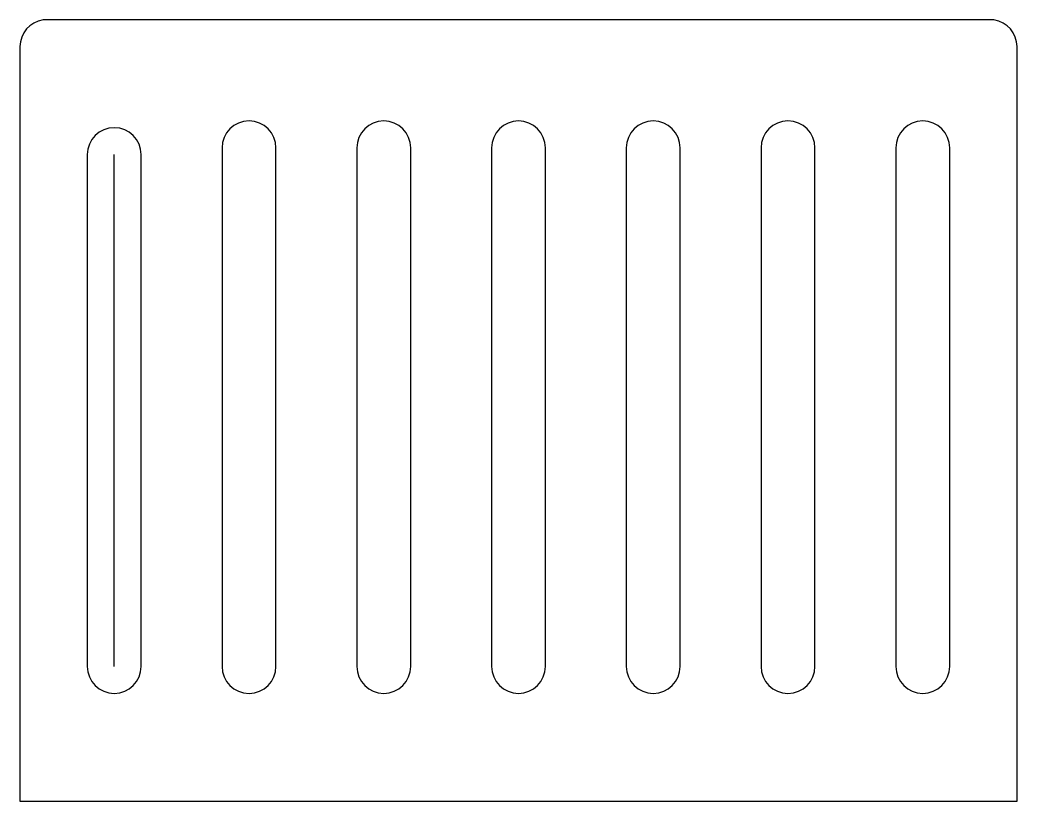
# Model space of a CAD drawing. Header units: millimetres. Extents: x 4 to 152, y 0 to 116.
import ezdxf

# ---------------------------------------------------------------- set-up
doc = ezdxf.new("R2010")
doc.units = ezdxf.units.MM
doc.layers.get('0').update_dxf_attribs({"linetype": 'CONTINUOUS'})

msp = doc.modelspace()

# ---------------------------------------------------------------- linework, layer by layer
for p, q in [((148.56, 116.26), (7.44, 116.26)), ((4, 112.3), (4, 0.26)), ((152, 0.26), (152, 112.3)), ((18, 20.26), (18, 96.26)), ((4, 0.26), (152, 0.26))]:
    msp.add_line(p, q)
for points in [[(34, 97.26), (34, 20.26, 1), (42, 20.26), (42, 97.26, 1)], [(54, 97.26), (54, 20.26, 1), (62, 20.26), (62, 97.26, 1)], [(74, 97.26), (74, 20.26, 1), (82, 20.26), (82, 97.26, 1)], [(94, 97.26), (94, 20.26, 1), (102, 20.26), (102, 97.26, 1)], [(114, 97.26), (114, 20.26, 1), (122, 20.26), (122, 97.26, 1)], [(134, 97.26), (134, 20.26, 1), (142, 20.26), (142, 97.26, 1)], [(22, 20.26), (22, 96.26, 1), (14, 96.26), (14, 20.26, 1)]]:
    msp.add_lwpolyline(points, format="xyb", close=True)
for centre, start_param, end_param in [((8, 112.3), 0.141096, 1.570796), ((148, 112.3), 4.712389, 6.142089)]:
    msp.add_ellipse(centre, major_axis=(0, 4), ratio=0.999657, start_param=start_param, end_param=end_param)

doc.saveas('drawing.dxf')
